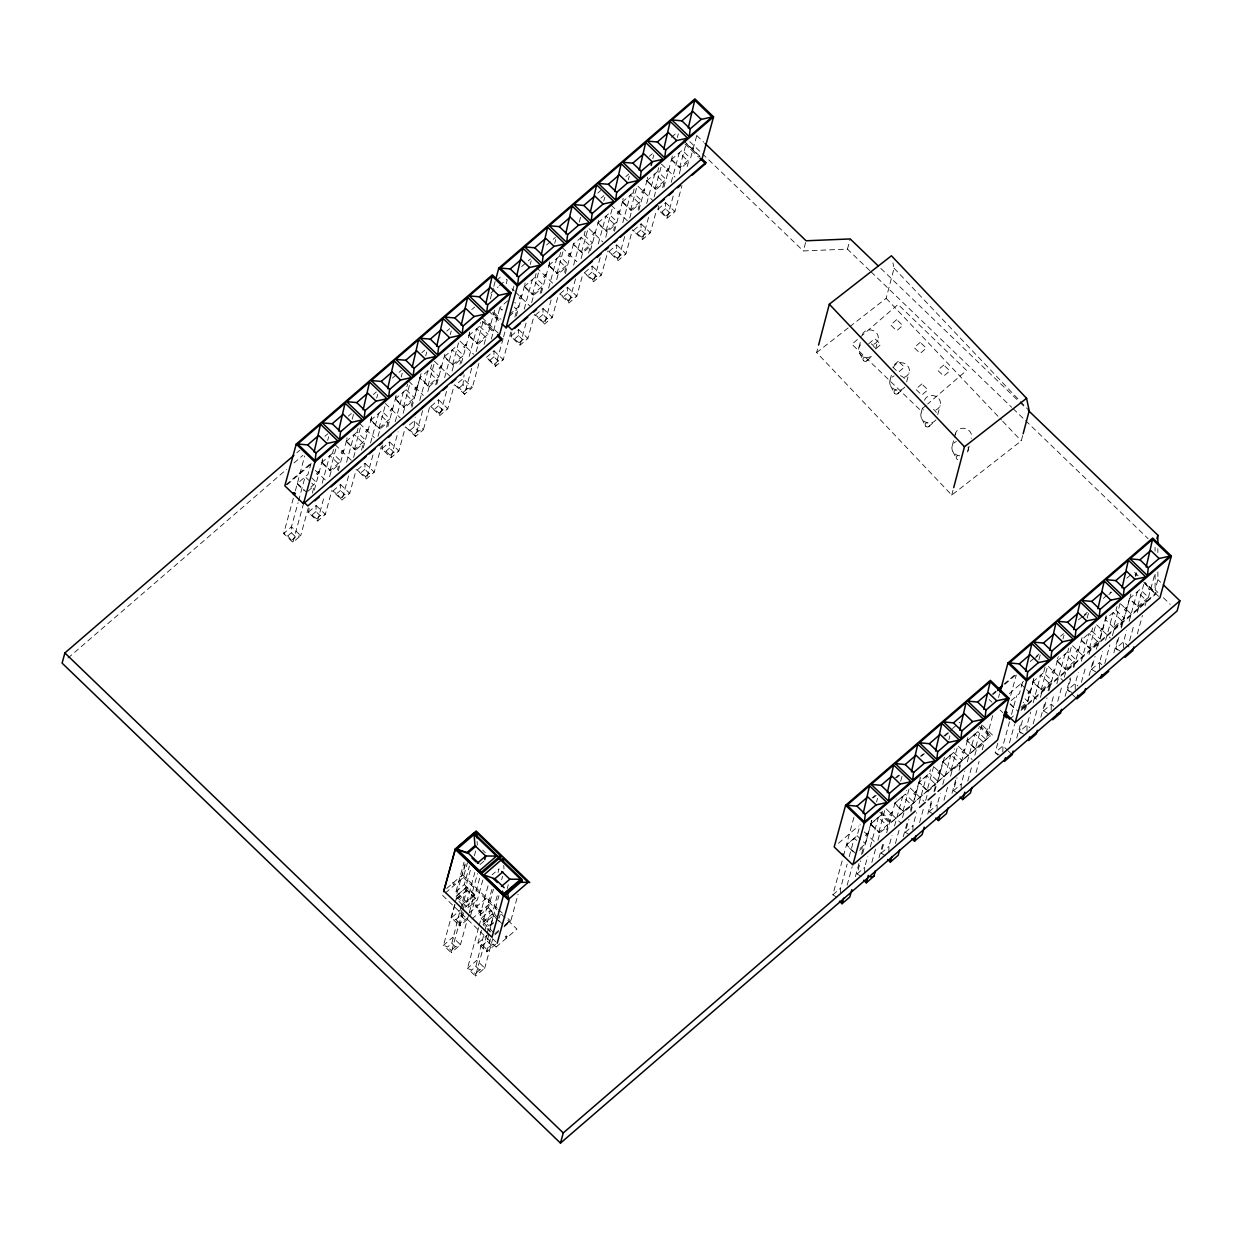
<?xml version="1.0" encoding="UTF-8"?>
<svg xmlns="http://www.w3.org/2000/svg" width="1242" height="1242" viewBox="0 0 1242 1242"><rect width="100%" height="100%" fill="white"/><g stroke="black" fill="none" stroke-linecap="round" stroke-linejoin="round"><path stroke-width="0.75" stroke-dasharray="5 3.75" d="M864.634 873.343L864.711 867.335L867.754 856.219M912.917 830.184L912.963 825.682L916.518 812.718M1026.979 731.057L1027.056 725.049L1030.596 712.085M1075.23 689.403L1075.308 683.395L1078.351 672.279M308.295 507.869L300.688 535.659L295.612 536.901L291.358 532.802L291.466 526.763L298.049 502.684M340.494 484.442L349.716 493.338L344.639 494.58L340.386 490.481L340.494 484.442L332.732 491.149L341.954 500.029L349.716 493.338L356.314 469.259M478.9 363.456L472.317 387.535L467.225 388.793L462.971 384.694L464.089 374.944M494.021 350.803L503.243 359.683L498.166 360.925L493.912 356.842L494.021 350.803L486.259 357.494L495.48 366.39L503.243 359.683L510.85 331.909M543.049 308.482L552.286 317.362L547.194 318.62L542.94 314.521L543.049 308.482L535.286 315.189L544.508 324.069L552.286 317.362L558.357 295.146M665.634 202.694L674.872 211.575L669.78 212.817L665.526 208.718L665.634 202.694L657.872 209.386L667.094 218.281L674.872 211.575L681.967 185.648M840.508 892.672L840.586 888.154L847.168 864.075M961.153 788.561L961.23 784.044L964.77 771.08M1002.822 751.891L1002.931 745.868L1009.513 721.788M1123.467 647.781L1123.56 641.757L1126.603 630.641M888.837 852.462L888.962 846.407L892.004 835.292M1051.167 710.176L1051.306 704.121L1053.837 694.852M316.105 505.51L325.326 514.39L320.219 515.663L315.965 511.564L316.105 505.51L308.233 512.294L317.471 521.174L325.326 514.39L331.909 490.311M365.008 463.297L374.246 472.177L369.122 473.45L364.884 469.352L365.008 463.297L357.153 470.081L366.374 478.962L374.246 472.177L381.341 446.251M389.646 442.028L398.884 450.908L393.761 452.181L389.522 448.083L389.646 442.028L381.791 448.812L391.013 457.693L398.884 450.908L405.466 426.829M429.484 407.531L423.398 429.748L418.29 431.021L414.036 426.922L415.185 417.157M438.566 399.815L447.788 408.696L442.68 409.969L438.426 405.87L438.566 399.815L430.71 406.6L439.932 415.48L447.788 408.696L454.386 384.616M518.659 329.534L527.881 338.429L522.773 339.687L518.519 335.588L518.659 329.534L510.788 336.318L520.025 345.214L527.881 338.429L534.464 314.35M567.563 287.321L576.8 296.217L571.677 297.475L567.439 293.376L567.563 287.321L559.707 294.106L568.929 303.001L576.8 296.217L582.871 273.985M592.201 266.052L601.438 274.948L596.331 276.205L592.077 272.122L592.201 266.052L584.345 272.852L593.567 281.732L601.438 274.948L608.021 250.868M616.731 244.907L625.952 253.787L620.845 255.06L616.591 250.962L616.731 244.907L608.859 251.691L618.097 260.572L625.952 253.787L632.535 229.708M641.12 223.839L650.342 232.735L645.235 233.993L640.981 229.91L641.12 223.839L633.265 230.624L642.487 239.52L650.342 232.735L656.428 210.503M937.042 810.855L937.213 804.754L940.256 793.638M1099.372 668.569L1099.558 662.467L1102.601 651.351M478.62 927.603L467.473 968.356L471.618 970.111L475.872 966.447L484.318 932.587M481.477 930.227L477.891 943.252L482.501 945.224L487.221 941.141L493.291 915.789L483.029 924.653L490.668 932.012M454.65 904.518L443.503 945.271L447.57 946.963L451.824 943.283L459.835 911.364M454.991 904.719L451.405 917.745L455.892 919.592L460.627 915.525L461.403 910.541M1022.678 435.554L1021.281 440.863L951.745 495.092L816.615 352.557L818.09 346.968M858.983 347.263L860.396 341.892M849.87 326.615L886.151 298.328L894.069 268.21L892.936 262.885M875.579 349.002L877.939 340.029M890.079 380.068L891.492 374.68M906.676 381.806L909.02 372.833M921.176 412.856L922.589 407.485M937.757 414.595L940.116 405.622M952.272 445.661L955.564 433.101M951.745 495.092L953.219 489.503M967.906 450.986L969.334 445.599M504.345 925.802L511.036 920.074L518.069 894.256M293.329 498.275L283.688 533.47L292.926 542.35L300.688 535.659L291.466 526.763L283.688 533.47L287.771 535.892L292.926 542.35L303.064 505.308M295.348 490.869L304.663 456.016M298.561 500.837L305.144 476.757L310.422 481.834M311.059 463.235L308.032 474.335L297.055 483.806L304.011 490.497M317.735 472.721L318.045 471.587L318.977 472.488M312.347 493.043L314.366 485.638L311.726 483.107M333.555 449.48L332.546 453.19L340.882 461.217L329.922 470.671L321.585 462.645L322.594 458.935M327.655 440.413L328.68 436.718M309.258 508.583L308.233 512.294L316.601 518.783L317.471 521.174L324.053 497.095M314.319 490.062L322.439 460.145M322.175 483.278L329.782 455.488L339.004 464.384L337.482 469.942M329.922 470.671L336.504 446.592M329.627 476.726L331.148 471.168L339.004 464.384M342.249 451.56L342.559 450.427L343.491 451.327M358.069 428.319L357.059 432.03L365.396 440.056L354.436 449.526L346.099 441.484L347.108 437.789M352.169 419.253L353.691 413.71M338.305 470.78L347.465 437.137M346.58 462.226L354.172 434.436L363.409 443.316L360.879 452.585M354.436 449.526L360.522 427.295M348.552 475.95L341.954 500.029L336.815 493.571L332.732 491.149M353.613 457.429L355.647 450.023L363.409 443.316M366.763 430.4L367.089 429.266L367.71 431.3M370.613 420.324L381.573 410.869L389.91 418.896L378.95 428.366L370.613 420.324L371.622 416.629M376.699 398.108L377.708 394.397M363.238 447.85L371.995 415.977M370.582 442.913L378.701 413.275L387.923 422.171L386.402 427.729M378.95 428.366L385.532 404.287M372.973 454.882L366.374 478.962L365.505 476.571L357.153 470.081M378.034 436.361L380.068 428.956L387.923 422.171M391.292 409.255L391.603 408.106L392.224 410.139M421.022 373.656L414.44 397.735L403.464 407.205L395.127 399.163L396.136 395.468M401.213 376.947L402.222 373.237M382.8 445.102L381.791 448.812L385.905 451.219L390.143 455.302L391.013 457.693L398.108 431.766M387.877 426.58L395.996 396.664M395.22 421.643L403.34 392.006L412.561 400.902L411.04 406.46M395.127 399.163L406.087 389.709L407.609 384.151M403.464 407.205L410.062 383.126M403.184 413.244L404.706 407.687L412.561 400.902M415.806 388.094L416.117 386.945L417.048 387.846M425.727 355.786L426.736 352.076M411.878 407.283L419.982 377.646L429.22 386.526L427.698 392.084M419.749 400.498L427.853 370.861L437.075 379.741L435.057 387.147M430.617 368.548L438.954 376.574L427.993 386.045L419.641 378.018L430.617 368.548L431.626 364.837M427.993 386.045L434.063 363.813M422.622 410.605L415.542 436.532L406.305 427.652L414.176 420.867L423.398 429.748L415.542 436.532L414.657 434.141L406.305 427.652M440.32 366.933L440.631 365.785L441.562 366.685M436.78 384.368L445.179 353.147M450.241 334.626L451.265 330.915M444.652 377.584L452.243 349.794L461.481 358.69L459.959 364.248M452.507 364.884L463.468 355.429L455.131 347.387L444.17 356.858L452.507 364.884L459.09 340.805M446.515 391.401L439.932 415.48L439.063 413.089L430.71 406.6M452.088 371.032L453.609 365.474L461.481 358.69M464.834 345.773L465.145 344.624L466.076 345.524M494.58 310.19L487.982 334.269L477.021 343.724L468.684 335.697L469.693 331.987M461.403 363.13L470.05 331.335M469.165 356.423L476.757 328.649L485.995 337.529L483.961 344.934M468.684 335.697L479.645 326.227L480.654 322.532M477.021 343.724L483.107 321.492M490.357 298.965L493.322 288.082M493.819 286.281L495.31 280.847M471.634 368.315L464.539 394.242L455.317 385.362L463.08 378.655L472.317 387.535L464.539 394.242L459.4 387.783L455.317 385.362M476.198 351.641L478.232 344.236L485.995 337.529M506.208 283.766L507.217 280.055M491.32 338.973L499.936 307.488L502.575 310.034M512.604 290.97L514.126 285.412M503.088 338.6L495.48 366.39L494.58 364.015L486.259 357.494M503.584 336.753L505.618 329.347M520.289 296.76L520.6 295.612L521.221 297.661M514.902 317.083L516.92 309.677L514.297 307.131M536.109 273.519L535.1 277.214L543.437 285.256L532.476 294.711L524.14 286.685L525.149 282.974M530.21 264.453L531.234 260.742M511.813 332.623L510.788 336.318L519.156 342.808L520.025 345.214L526.608 321.135M516.361 315.949L525.506 282.322M524.233 309.165L532.337 279.528L541.559 288.408L539.54 295.813M532.476 294.711L539.059 270.632M531.669 302.598L533.703 295.192L541.559 288.408M544.803 275.6L545.114 274.451L545.735 276.5M560.623 252.359L559.614 256.054L567.951 264.096L556.99 273.55L548.654 265.524L549.663 261.814M554.724 243.292L555.748 239.582M541.372 292.957L549.523 263.025M548.622 288.113L556.726 258.476L565.964 267.356L564.442 272.914M556.99 273.55L563.573 249.471M551.106 299.99L544.508 324.069L539.37 317.61L535.286 315.189M556.68 279.621L558.201 274.063L565.964 267.356M569.317 254.439L569.643 253.306L570.575 254.191M565.281 273.737L574.037 241.864M579.253 222.132L580.775 216.574M573.649 265.089L581.256 237.315L590.478 246.195L587.947 255.464M584.128 234.893L592.465 242.935L581.504 252.39L573.167 244.364L584.128 234.893L585.153 231.198M581.504 252.39L587.59 230.174M575.527 278.922L568.929 303.001L568.06 300.595L563.821 296.512L559.707 294.106M581.101 258.538L582.622 252.98L590.478 246.195M593.847 233.279L594.157 232.145L595.089 233.046M590.431 250.62L599.56 216.993M603.767 200.971L604.776 197.276M598.287 243.836L605.894 216.046L615.116 224.942L613.595 230.484M606.018 231.229L616.995 221.775L608.642 213.748L597.681 223.203L606.018 231.229L612.617 207.15M600.165 257.653L593.567 281.732L592.698 279.341L584.345 272.852M605.739 237.269L607.26 231.726L615.116 224.942M618.361 212.118L618.671 210.985L619.603 211.885M634.181 188.877L633.172 192.588L641.509 200.614L630.548 210.069L622.195 202.042L623.22 198.347M628.281 179.811L629.29 176.116M614.433 231.307L623.065 199.543M622.801 222.675L630.408 194.885L639.63 203.781L638.109 209.339M630.548 210.069L637.13 185.989M624.679 236.492L618.097 260.572L617.227 258.181L608.859 251.691M629.741 217.971L631.774 210.566L639.63 203.781M642.875 190.958L643.185 189.824L644.117 190.725M658.695 167.717L657.686 171.427L666.023 179.453L655.062 188.924L646.725 180.882L647.734 177.187M652.795 158.666L653.82 154.955M638.838 210.255L648.091 176.535M479.645 878.249L475.081 894.908L466.728 902.127L455.954 891.756L464.058 862.119M446.639 888.48L462.505 874.787L465.486 863.904M455.146 902.67L457.18 895.265L466.418 887.285L474.149 894.721L469.088 913.243M646.694 203.471L654.798 173.833L664.035 182.729L662.002 190.135M455.954 891.756L464.306 884.537L469.383 866.016M655.062 188.924L661.644 164.844M648.572 217.288L642.487 239.52L641.617 237.129L633.265 230.624M654.146 196.919L656.164 189.514L664.035 182.729M460.347 909.501L466.418 887.285M462.366 911.954L451.219 952.707L443.503 945.271L452.74 937.291L460.472 944.727L451.219 952.707L451.125 950.378L447.57 946.963M462.878 910.107L464.896 902.701L474.149 894.721M466.728 902.127L474.832 872.489M667.389 169.797L667.699 168.664L668.32 170.697M696.622 136.077L690.536 158.293L679.576 167.763L671.239 159.721L672.248 156.026M677.325 137.505L678.334 133.794M658.881 205.691L657.872 209.386L661.955 211.808L667.094 218.281L673.18 196.05M663.958 187.154L672.605 155.374M468.576 915.09L460.472 944.727L455.395 946.714L451.125 950.378M671.208 182.31L679.312 152.673L688.549 161.569L687.028 167.127M476.323 906.846L477.565 904.906L477.254 906.039M679.576 167.763L686.158 143.684M679.265 173.818L680.787 168.26L688.549 161.569M493.602 922.915L490.823 925.321L480.049 914.95L488.153 885.313M479.117 925.756L481.151 918.335L490.388 910.37L498.399 918.086M480.049 914.95L488.401 907.731L493.462 889.21M498.026 872.536L499.036 868.841L492.08 874.849M484.815 930.739L490.388 910.37M486.631 935.319L475.484 976.072L467.473 968.356L476.711 960.377L484.722 968.092L475.484 976.072L475.313 973.666L471.618 970.111M487.128 933.472L489.162 926.066L493.121 922.635M490.823 925.321L498.927 895.684M492.826 938.455L484.722 968.092L479.567 970.002L475.313 973.666M499.175 918.117L500.184 914.407M507.279 888.48L508.288 884.77M869.726 270.57L847.448 249.114L803.31 250.946L806.089 240.777M847.448 249.114L850.227 238.945M836.922 897.267L832.839 894.83L842.976 857.787M843.489 855.924L853.922 817.283M849.202 856.669L854.263 838.148L856.902 840.679M853.27 851.764L846.33 845.072L857.12 835.757L860.163 824.641M847.137 885.189L852.214 866.668M866.714 834.236L867.025 833.087L867.956 833.987M855.381 876.666L858.936 863.702M861.467 854.434L863.501 847.028L859.619 850.366M882.255 811.228L881.246 814.938L889.582 822.965L878.793 832.28L870.456 824.253L871.465 820.543M876.526 802.022L877.551 798.311M861.125 876.371L857.073 873.918L860.613 860.954M862.647 853.549L870.751 823.912L878.389 817.314L887.626 826.209L886.105 831.767M860.054 848.441L865.457 843.784L872.039 819.704M870.285 846.951L878.389 817.314M878.793 832.28L885.375 808.2M871.868 862.429L875.921 847.618M877.954 840.213L879.973 832.808L887.626 826.209M890.84 813.417L891.151 812.268L892.082 813.168M879.01 857.694L883.062 842.883M900.667 781.202L902.189 775.645M885.22 855.567L881.121 853.161L884.164 842.045M886.695 832.792L896.165 798.885M879.848 812.221L890.809 822.778L990.511 735.792L980.932 726.554M894.535 826.023L902.639 796.386L911.876 805.282L909.843 812.687M909.004 789.229L902.918 811.461L894.582 803.419L905.371 794.119L906.381 790.409M895.42 843.535L899.472 828.709M902.515 817.593L904.036 812.035L911.876 805.282M914.966 792.582L915.292 791.449L916.223 792.349M903.26 836.766L907.312 821.956M909.377 834.733L905.325 832.28L908.88 819.316M910.898 811.911L920.229 777.042M920.291 778.066L913.708 802.146L905.371 794.119M919.049 803.45L926.656 775.676L935.878 784.556L933.844 791.961M933.642 766.547L927.044 790.642L918.707 782.6L929.497 773.285L930.506 769.59M919.623 822.639L923.675 807.828M925.709 800.422L928.24 791.154L935.878 784.556M939.107 771.763L939.418 770.63L940.039 772.664M927.774 814.193L931.314 801.23M933.347 814.053L929.187 811.694L932.23 800.578M934.76 791.309L942.864 761.672L950.891 754.748L960.128 763.628L958.607 769.186M948.919 739.549L949.928 735.854M944.432 757.247L937.834 781.327L929.497 773.285M942.787 784.385L950.891 754.748M942.833 761.781L953.623 752.466L954.648 748.755M951.17 769.807L957.256 747.591M943.998 800.205L947.537 787.226M950.58 776.126L952.102 770.568L960.128 763.628M963.233 750.944L963.544 749.795L964.475 750.696M952.024 793.265L956.076 778.455M981.894 724.909L975.312 748.988L966.959 740.962L967.984 737.251M957.566 793.141L953.483 790.719L957.039 777.756M959.057 770.335L968.046 738.276M967.301 761.812L974.908 734.022L984.13 742.918L982.111 750.323M966.959 740.962L977.749 731.647L978.774 727.936M967.782 781.078L971.834 766.267M974.877 755.152L976.398 749.594L984.13 742.918M976.026 772.555L979.069 761.439M992.684 715.594L986.101 739.673L977.749 731.647M998.521 697.445L999.515 693.812M890.809 822.778L990.511 735.792M997.714 743.275L995.184 752.543L997.823 755.089M1010.693 695.38L1016.267 674.996M1011.531 714.383L1016.608 695.862M1022.492 682.355L1019.449 693.471L1010.01 701.621M1009.482 742.902L1014.543 724.381M1029.059 691.949L1029.37 690.8L1030.301 691.701M1016.717 738.09L1021.266 721.416M1024.308 710.3L1025.83 704.742L1023.191 702.196M1045.096 667.094L1043.591 672.652L1051.927 680.678L1041.138 689.993L1032.785 681.967L1033.81 678.256M1038.871 659.735L1040.392 654.177M1022.445 720.531L1019.403 731.631L1022.042 734.177M1025.488 709.415L1033.096 681.625L1042.317 690.521L1040.299 697.926M1021.048 707.319L1027.802 701.497L1033.872 679.281M1033.127 702.817L1040.734 675.027L1049.956 683.923L1047.938 691.328M1041.138 689.993L1047.72 665.914M1033.204 723.853L1037.753 707.179M1053.185 671.13L1053.495 669.981L1054.427 670.882M1040.843 717.255L1045.407 700.597M1068.725 648.122L1067.716 651.833L1076.053 659.859L1065.263 669.174L1056.926 661.132L1057.936 657.437M1062.997 638.916L1064.021 635.205M1047.565 713.281L1043.466 710.874L1047.006 697.911M1049.04 690.505L1058.51 656.599M1056.88 683.737L1064.984 654.099L1074.206 662.995L1073.197 666.69M1065.263 669.174L1071.846 645.095M1057.765 701.249L1062.329 684.575M1064.347 677.169L1066.381 669.748L1074.206 662.995M1077.311 650.296L1077.621 649.162L1078.242 651.196M1065.093 696.327L1070.154 677.806M1087.123 618.081L1088.644 612.539M1070.713 678.877L1067.67 689.993L1076.892 698.873M1073.74 667.761L1082.636 635.78M1081.394 661.163L1088.986 633.389L1098.223 642.269L1096.189 649.69M1106.265 616.808L1100.179 639.04L1089.389 648.355L1081.052 640.313L1091.842 630.998L1093.364 625.44M1089.389 648.355L1095.475 626.123M1081.456 682.215L1086.02 665.541M1089.063 654.425L1090.569 648.867L1098.223 642.269M1101.437 629.477L1101.747 628.343L1102.679 629.228M1089.094 675.617L1093.659 658.943M1106.187 615.784L1097.105 649.023M1095.677 671.767L1091.532 669.407L1095.071 656.428M1105.628 640.251L1113.236 612.461L1122.473 621.342L1120.952 626.899M1112.413 635.687L1114.431 628.281L1105.209 619.385L1115.968 610.179L1116.977 606.469M1120.098 603.441L1113.515 627.52L1124.305 618.206L1130.888 594.126M1104.806 663.476L1109.882 644.94M1125.562 608.658L1125.889 607.509L1126.82 608.409M1113.857 652.842L1117.909 638.015M1135.39 576.443L1136.399 572.733M1118.871 637.317L1115.828 648.433L1118.468 650.963M1121.402 628.048L1129.506 598.411L1138.743 607.307L1137.222 612.865M1129.133 621.373L1137.253 591.735L1146.475 600.631L1144.953 606.189M1137.641 606.701L1148.431 597.386L1140.094 589.36L1129.304 598.675L1137.641 606.701L1143.727 584.47M1129.615 640.639L1134.179 623.981M1137.346 633.963L1142.423 615.442M1148.431 597.386L1154.517 575.155M1157.87 592.403L1155.107 589.764L1157.901 579.595L1157.886 571.863M1021.033 710.393L1155.681 594.188L1156.023 592.962L1145.062 582.405M482.827 880.004L477.332 899.876L468.048 907.886L456.078 896.351L465.067 863.811M445.35 893.029L463.344 877.504L467.458 862.631M456.078 896.351L465.362 888.341L470.345 870.269M474.351 855.8L475.841 850.382M461.667 908.88L466.806 890.281L475.298 898.463L470.159 917.046M463.483 912.886L459.882 925.911L451.405 917.745L460.208 910.153M468.048 907.886L477.533 873.545M479.754 912.249L481.135 910.091L480.794 911.364M493.493 932.4L482.859 922.138L492.344 887.797M482.859 922.138L492.142 914.143L498.135 892.455M501.628 879.786L502.622 876.184M490.388 938.812L486.802 951.822L477.891 943.252L488.153 934.388M442.587 895.404L496.148 946.994L497.173 943.283M866.745 360.925L872.334 355.755A8.275 7.452 14.7 0 1 860.054 353.877A8.275 7.452 14.7 0 1 863.066 343.087M897.826 393.714L903.415 388.544M928.923 426.518L934.512 421.348M296.854 452.771L299.788 450.241M496.521 280.459L502.389 275.382M597.821 193.038L600.771 190.492M67.968 658.074L286.731 469.274M294.075 462.94L302.877 455.348M324.907 436.33L327.841 433.8M348.397 416.07L351.331 413.524M373.345 394.521L376.295 391.991M392.441 378.049L401.244 370.458M421.799 352.712L424.733 350.182M446.763 331.179L449.697 328.633M471.712 309.631L474.661 307.1M490.807 293.159L498.151 286.824M499.61 285.551L506.953 279.217M521.64 266.549L530.443 258.957M546.589 245.016L555.407 237.408M600.911 198.13L603.86 195.599M625.875 176.597L628.809 174.051M649.364 156.321L652.298 153.791M671.394 137.319L677.263 132.242M285.939 484.83L312.394 462.008M287.088 484.784L312.053 463.235M507.699 300.781L499.61 307.845L502.389 310.516M524.14 286.685L535.1 277.214M548.654 265.524L559.614 256.054M622.195 202.042L633.172 192.588M646.725 180.882L657.686 171.427M671.239 159.721L682.2 150.266L690.536 158.293M321.585 462.645L332.546 453.19M346.099 441.484L357.059 432.03M497.002 316.865L495.775 317.921L496.086 316.772L497.017 317.673M690.692 149.708L692.229 147.503L693.16 148.403L691.623 150.608M488.137 325.668L489.674 323.479L490.606 324.364M496.707 318.821L497.933 317.75M489.069 326.568L490.295 325.513M509.329 314.692L518.923 306.401L514.747 302.396M310.888 487.112L316.368 482.377L310.81 477.021M509.158 316.368L516.92 309.677M307.907 491.227L314.366 485.638M429.22 386.526L437.075 379.741M490.326 359.916L493.912 356.842M514.902 338.724L518.519 335.588M539.37 317.61L542.94 314.521M563.821 296.512L567.439 293.376M588.46 275.243L592.077 272.122M612.974 254.082L616.591 250.962M637.363 233.03L640.981 229.91M661.955 211.808L665.526 208.718M287.771 535.892L291.358 532.802M312.347 514.685L315.965 511.564M336.815 493.571L340.386 490.481M361.251 472.472L364.884 469.352M385.905 451.219L389.522 448.083M410.419 430.058L414.036 426.922M434.809 409.006L438.426 405.87M459.4 387.783L462.971 384.694M494.58 364.015L498.166 360.925M519.156 342.808L522.773 339.687M543.623 321.694L547.194 318.62M568.06 300.595L571.677 297.475M592.698 279.341L596.331 276.205M617.227 258.181L620.845 255.06M641.617 237.129L645.235 233.993M666.209 215.906L669.78 212.817M292.025 539.975L295.612 536.901M316.601 518.783L320.219 515.663M341.069 497.669L344.639 494.58M365.505 476.571L369.122 473.45M390.143 455.302L393.761 452.181M414.657 434.141L418.29 431.021M439.063 413.089L442.68 409.969M463.654 391.867L467.225 388.793M868.655 343.848L874.725 338.616L880.795 344.453L874.725 349.685M926.206 405.28L920.446 410.264L851.903 344.267L898.044 304.445L966.587 370.442L927.65 404.038M480.033 864.494L484.023 861.063M456.544 899.146L466.806 890.281M465.02 907.312L475.298 898.463M469.321 912.886L486.6 897.982M467.225 919.577L459.882 925.911L459.804 923.365L467.349 918.164M471.96 918.971L490.14 903.307M494.828 933.673L498.803 930.242M504.019 926.936L510.695 921.176L508.009 918.599M495.605 944.231L486.802 951.822L486.6 949.167L491.335 945.084L495.636 943.501M496.148 946.994L516.92 929.094L498.166 911.038M872.148 797.938L875.067 795.408M895.529 777.756L898.447 775.225M920.369 756.316L923.303 753.785M943.749 736.133L951.062 729.83M952.521 728.557L959.833 722.254M992.141 694.371L996.534 690.583M1003.846 684.264L1018.487 671.643M1030.192 661.536L1034.586 657.748M1036.045 656.49L1038.98 653.96M1078.491 619.851L1082.884 616.063M1084.344 614.806L1087.262 612.275M1103.362 598.38L1110.69 592.061M1126.789 578.167L1131.183 574.378M873.266 797.892L876.2 795.377M896.662 777.709L899.581 775.194M921.502 756.269L924.421 753.754M944.883 736.087L952.195 729.784M993.274 694.34L996.193 691.81M1004.98 684.233L1015.226 675.384M1034.244 658.974L1040.097 653.913M1060.59 636.23L1063.525 633.715M1082.543 617.29L1086.936 613.501M1108.889 594.561L1111.823 592.03M1009.311 693.657L1023.501 681.408M838.459 843.302L858.331 826.147M1032.785 681.967L1043.591 672.652M1056.926 661.132L1067.716 651.833M854.263 838.148L846.532 844.824L855.754 853.704M902.639 796.386L894.814 803.155L904.036 812.035M926.656 775.676L919.002 782.274L928.24 791.154M974.908 734.022L967.161 740.698L976.398 749.594M870.456 824.253L881.246 814.938M1150.635 588.724L1149.424 589.764L1148.493 588.879L1150.014 586.69L1150.946 587.59M1021.964 708.08L1025.83 704.742M1042.317 690.521L1049.956 683.923M1114.431 628.281L1122.473 621.342M1138.743 607.307L1146.475 600.631M1009.653 719.273L1015.521 714.212M1021.374 709.166L1156.023 592.962M1043.466 710.874L1051.306 704.121L1053.93 706.651M1091.532 669.407L1099.558 662.467L1102.197 665.013M832.839 894.83L840.586 888.154M857.073 873.918L864.711 867.335M881.121 853.161L888.962 846.407M905.325 832.28L912.963 825.682M929.187 811.694L937.213 804.754M953.483 790.719L961.23 784.044M494.828 934.9L499.036 931.283M505.215 924.607L511.036 920.074M816.615 352.557L848.364 327.795M1119.896 650.855L1115.828 648.433L1123.56 641.757L1132.797 650.637M999.267 754.981L995.184 752.543L1002.931 745.868L1006.874 749.671M1071.722 692.446L1067.67 689.993L1075.308 683.395L1077.947 685.941M1023.455 734.084L1019.403 731.631L1027.056 725.049L1029.696 727.579M880.857 268.443L1018.657 401.15M1020.039 402.486L1025.613 407.857M871.108 271.905L1011.687 407.298M1013.084 408.634L1024.215 419.361M1025.613 420.696L1148.105 538.671M696.731 135.471L703.655 142.131M1157.901 579.595L1160.649 582.234M689.807 141.65L803.31 250.946M1163.366 597.712L1170.243 604.326M1138.215 575.822L1134.101 571.863L1133.775 573.074L1136.508 575.714M1143.711 582.063L1158.615 596.424M1144.72 583.631L1155.681 594.188M683.519 140.563L702.165 158.526M686.655 144.01L700.348 157.206M684.963 143.917L698.656 157.113M671.549 159.38L680.787 168.26M1120.781 604.031L1133.17 615.97M661.396 164.037L674.98 177.109M1115.968 610.179L1124.305 618.206M646.942 180.618L656.164 189.514M1096.639 624.866L1110.364 638.077M638.077 186.347L653.137 200.847M1091.842 630.998L1100.179 639.04M1081.347 639.987L1090.569 648.867M622.537 201.67L631.774 210.566M1072.514 645.685L1084.903 657.608M611.173 205.194L627.288 220.719M1057.144 660.868L1066.381 669.748M598.023 222.83L607.26 231.726M1048.388 666.504L1063.447 681.004M589.05 228.668L602.774 241.88M573.385 244.1L582.622 252.98M1020.66 683.861L1025.457 688.487M1026.653 689.636L1036.651 699.262M562.129 247.515L576.925 261.751M1025.023 698.827L1027.802 701.497M1010.181 703.795L1018.098 711.418M1010.057 704.121L1015.614 709.477M548.964 265.167L558.201 274.063M989.113 699.479L991.861 702.118M1000.074 710.036L1002.806 712.675M536.42 267.511L555.065 285.474M982.562 725.499L994.951 737.438M1008.193 750.944L1012.152 754.748M524.481 286.312L533.703 295.192M979.224 726.461L990.184 737.018M511.906 288.672L514.297 290.985M515.492 292.134L530.551 306.634M958.436 746.318L972.16 759.53M953.623 752.466L961.96 760.492M494.13 312.673L500.976 319.256M492.422 312.58L499.268 319.163M488.587 310.981L499.362 321.383M482.16 317.688L499.61 334.486M942.864 761.672L952.102 770.568M483.945 321.461L494.906 332.002M482.253 321.352L494.58 333.229M479.645 326.227L487.982 334.269M934.31 767.152L946.699 779.076M468.995 335.34L478.232 344.236M460.037 341.146L473.761 354.374M910.184 787.971L923.893 801.183M444.388 356.578L453.609 365.474M434.327 361.158L450.582 376.807M886.043 808.79L901.102 823.291M881.556 812.33L891.135 821.552M870.751 823.912L879.973 832.808M408.618 381.154L423.398 395.406M406.087 389.709L414.44 397.735M864.323 831.923L875.641 842.821M857.12 835.757L865.457 843.784M395.468 398.806L404.706 407.687M385.299 403.479L400.219 417.84M370.83 420.06L380.068 428.956M359.575 423.475L374.37 437.712M346.409 441.143L355.647 450.023M335.061 444.636L352.511 461.45M321.926 462.272L331.148 471.168M315.344 470.407L327.997 482.595M297.381 483.448L306.603 492.344M482.672 850.087L485.327 852.649M462.505 874.787L497.312 908.29M498.647 909.579L502.653 913.444M463.344 877.504L496.831 909.749M464.306 884.537L475.081 894.908M488.401 907.731L495.139 914.221M465.362 888.341L477.332 899.876M492.142 914.143L497.468 919.266M498.787 920.555L502.793 924.39M495.837 918.242L499.657 921.921M457.18 895.265L464.896 902.701M481.151 918.335L489.162 926.066M458.966 901.475L463.809 906.148M493.245 939.294L495.791 941.747M460.627 915.525L464.524 919.282M487.221 941.141L491.335 945.084M455.892 919.592L459.804 923.365M482.501 945.224L486.6 949.167M451.824 943.283L455.395 946.714M475.872 966.447L479.567 970.002M894.069 268.21L1029.199 410.745M886.151 298.328L1001.409 419.905M1002.729 421.302L1021.281 440.863M952.769 451.405L956.464 458.546M921.688 418.601L925.368 425.758M890.592 385.812L894.271 392.953M859.495 353.007L863.19 360.164M503.724 865.41L503.988 868.981M477.068 841.408L477.347 844.964M1157.854 548.716L1157.87 552.566M1155.06 547.303L1155.06 551.153M1155.091 574.316L1155.107 589.764M871.263 343.832A8.275 7.452 14.7 0 1 875.02 350.679M862.29 334.703A8.275 7.452 14.7 0 1 875.439 331.909A8.275 7.452 14.7 0 1 873.856 344.22M904.813 387.116A8.275 7.452 14.7 0 1 891.818 387.473A8.275 7.452 14.7 0 1 894.147 375.876M900.419 375.705A8.275 7.452 14.7 0 1 905.216 379.648M893.386 367.508A8.275 7.452 14.7 0 1 907.297 365.412A8.275 7.452 14.7 0 1 902.934 377.584M935.909 419.92A8.275 7.452 14.7 0 1 923.675 420.991A8.275 7.452 14.7 0 1 923.489 409.705M933.456 409.425A8.275 7.452 14.7 0 1 936.313 412.437M924.467 400.297A8.275 7.452 14.7 0 1 937.617 397.502A8.275 7.452 14.7 0 1 936.049 409.813M968.123 447.12A8.275 7.452 14.7 0 1 965.608 454.137M959.678 455.798A8.275 7.452 14.7 0 1 952.055 449.526A8.275 7.452 14.7 0 1 956.34 441.469M957.784 459.649A2.298 2.065 14.7 0 1 956.324 456.963A2.298 2.065 14.7 0 1 959.181 455.752M955.176 435.01A8.275 7.452 14.7 0 1 964.863 428.443A8.275 7.452 14.7 0 1 971.213 438.426M452.554 882.503L453.439 884.816L454.37 884.009L453.485 881.696L452.554 882.503M987.669 728.976L986.148 731.165L987.079 732.05L988.601 729.877L987.669 728.976M506.891 936.779L506.534 938.052L505.199 936.763L506.239 935.863L507.574 937.151L507.916 935.878L506.891 936.779M521.516 295.705L519.063 297.816L519.994 298.717L522.447 296.59L521.516 295.705M546.03 274.544L543.577 276.655L544.508 277.556L546.961 275.445L546.03 274.544M570.544 253.384L568.106 255.495L569.038 256.395L571.475 254.284L570.544 253.384M595.073 232.223L592.62 234.334L593.552 235.235L596.005 233.123L595.073 232.223M619.587 211.062L617.134 213.174L618.066 214.074L620.519 211.963L619.587 211.062M644.101 189.902L641.648 192.029L642.58 192.914L645.033 190.802L644.101 189.902M668.615 168.741L666.162 170.868L667.094 171.753L669.547 169.642L668.615 168.741M318.961 471.665L316.508 473.776L317.44 474.677L319.893 472.565L318.961 471.665M343.475 450.504L341.022 452.616L341.954 453.516L344.407 451.405L343.475 450.504M367.989 429.344L365.536 431.471L366.483 432.356L368.921 430.244L367.989 429.344M392.519 408.183L390.066 410.31L390.997 411.211L393.45 409.084L392.519 408.183M417.033 387.038L414.58 389.15L415.511 390.05L417.964 387.923L417.033 387.038M441.547 365.878L439.094 367.989L440.025 368.89L442.478 366.763L441.547 365.878M466.06 344.717L463.608 346.829L464.539 347.729L466.992 345.618L466.06 344.717M896.677 319.675L890.607 324.907L896.677 330.745L902.748 325.513L896.677 319.675M898.277 361.282L892.206 366.53L898.261 372.367L904.331 367.12L898.277 361.282M920.229 342.342L914.159 347.589L920.213 353.427L926.284 348.179L920.229 342.342M921.812 383.964L915.742 389.196L921.812 395.034L927.883 389.802L921.812 383.964M943.765 365.024L937.694 370.256L943.765 376.093L949.835 370.861L943.765 365.024M476.059 904.875L475.127 905.682L477.533 908.011L478.465 907.203L476.059 904.875M479.443 910.076L478.418 910.96L481.089 913.538L482.129 912.653L479.443 910.076M1030.27 690.909L1027.848 692.989L1028.78 693.89L1031.202 691.81L1030.27 690.909M1054.396 670.075L1051.974 672.17L1052.906 673.055L1055.327 670.975L1054.396 670.075M1078.522 649.255L1076.1 651.336L1077.047 652.236L1079.453 650.156L1078.522 649.255M1102.648 628.436L1100.241 630.517L1101.173 631.417L1103.579 629.337L1102.648 628.436M1126.773 607.617L1124.367 609.698L1125.299 610.598L1127.705 608.518L1126.773 607.617M867.925 833.196L865.503 835.276L866.45 836.177L868.857 834.096L867.925 833.196M892.051 812.361L889.645 814.457L890.576 815.342L892.982 813.262L892.051 812.361M916.177 791.542L913.77 793.622L914.702 794.523L917.108 792.443L916.177 791.542M940.303 770.723L937.896 772.803L938.828 773.704L941.234 771.624L940.303 770.723M964.429 749.904L962.022 751.984L962.954 752.885L965.376 750.805L964.429 749.904M863.516 360.63A2.298 2.065 14.7 0 0 867.382 360.04A2.298 2.065 14.7 0 0 864.727 357.261A2.298 2.065 14.7 0 0 863.516 360.63M894.613 393.419A2.298 2.065 14.7 0 0 898.478 392.845A2.298 2.065 14.7 0 0 895.824 390.05A2.298 2.065 14.7 0 0 894.613 393.419M925.709 426.223A2.298 2.065 14.7 0 0 929.559 425.633A2.298 2.065 14.7 0 0 926.92 422.854A2.298 2.065 14.7 0 0 925.709 426.223"/><path stroke-width="1.5" d="M864.432 821.94L865.301 814.209L876.091 804.894L886.928 802.534L869.54 785.782L847.044 805.204L864.432 821.94L886.928 802.534M888.558 801.121L889.427 793.374L900.217 784.075L911.054 781.715L893.666 764.963L871.17 784.37L888.558 801.121L911.054 781.715M912.684 780.302L913.569 772.555L924.358 763.24L935.179 760.88L917.791 744.144L895.311 763.551L912.684 780.302L935.179 760.88M936.81 759.467L937.694 751.736L948.484 742.421L959.305 740.061L941.933 723.325L919.437 742.732L936.81 759.467L959.305 740.061M960.951 738.648L961.82 730.917L972.61 721.602L983.431 719.242L966.059 702.491L943.563 721.913L960.951 738.648L983.431 719.242M985.077 717.829L985.946 710.082L996.736 700.783L1007.572 698.423L990.184 681.672L967.689 701.078L985.077 717.829L1007.572 698.423M1026.777 679.653L1027.646 671.922L1038.436 662.607L1049.273 660.247L1031.885 643.496L1009.389 662.918L1026.777 679.653L1049.273 660.247M1050.903 658.834L1051.772 651.087L1062.562 641.788L1073.399 639.428L1056.011 622.677L1033.515 642.083L1050.903 658.834L1073.399 639.428M1075.029 638.015L1075.898 630.268L1086.688 620.953L1097.524 618.594L1080.136 601.858L1057.641 621.264L1075.029 638.015L1097.524 618.594M1099.154 617.181L1100.024 609.449L1110.814 600.134L1121.65 597.775L1104.262 581.039L1081.766 600.445L1099.154 617.181L1121.65 597.775M1123.28 596.362L1124.165 588.63L1134.955 579.315L1145.776 576.956L1128.388 560.204L1105.908 579.626L1123.28 596.362L1145.776 576.956M1147.406 575.543L1148.291 567.796L1159.081 558.496L1169.902 556.137L1152.529 539.385L1130.034 558.791L1147.406 575.543L1169.902 556.137M315.08 460.751L316.042 452.942L327.003 443.472L337.933 441.034L320.545 424.283L297.692 444.015L315.08 460.751L337.933 441.034M339.594 439.606L340.556 431.781L351.517 422.311L362.447 419.874L345.059 403.138L322.206 422.854L339.594 439.606L362.447 419.874M364.108 418.445L365.07 410.621L376.047 401.166L386.961 398.713L369.573 381.977L346.72 401.694L364.108 418.445L386.961 398.713M388.622 397.285L389.6 389.46L400.561 380.005L411.49 377.552L394.102 360.817L371.249 380.533L388.622 397.285L411.49 377.552M413.151 376.124L414.114 368.3L425.075 358.845L436.004 356.392L418.616 339.656L395.763 359.373L413.151 376.124L436.004 356.392M437.665 354.964L438.628 347.139L449.588 337.684L460.518 335.247L443.13 318.495L420.277 338.228L437.665 354.964L460.518 335.247M462.179 333.803L463.142 325.978L474.102 316.524L485.032 314.086L467.644 297.335L444.791 317.067L462.179 333.803L485.032 314.086M486.693 312.642L487.656 304.833L498.632 295.363L509.546 292.926L492.174 276.174L469.305 295.906L486.693 312.642L509.546 292.926M517.635 284.791L518.597 276.966L529.558 267.511L540.487 265.074L523.099 248.322L500.247 268.055L517.635 284.791L540.487 265.074M542.149 263.63L543.111 255.805L554.072 246.351L565.001 243.913L547.613 227.162L524.761 246.894L542.149 263.63L565.001 243.913M566.663 242.469L567.625 234.66L578.601 225.19L589.515 222.753L572.143 206.001L549.274 225.734L566.663 242.469L589.515 222.753M591.176 221.309L592.155 213.5L603.115 204.03L614.045 201.592L596.657 184.841L573.804 204.573L591.176 221.309L614.045 201.592M615.706 200.164L616.669 192.339L627.629 182.869L638.559 180.432L621.171 163.696L598.318 183.412L615.706 200.164L638.559 180.432M640.22 179.003L641.183 171.179L652.143 161.708L663.073 159.271L645.685 142.535L622.832 162.252L640.22 179.003L663.073 159.271M664.734 157.843L665.696 150.018L676.673 140.563L687.587 138.11L670.199 121.374L647.346 141.091L664.734 157.843L687.587 138.11M689.248 136.682L690.21 128.857L701.187 119.403L712.101 116.95L694.728 100.214L671.86 119.931L689.248 136.682L712.101 116.95M869.54 785.782L863.19 813.526M893.666 764.963L887.316 792.707M917.791 744.144L911.457 771.887M941.933 723.325L935.583 751.068M966.059 702.491L959.709 730.234M990.184 681.672L983.835 709.415M1031.885 643.496L1025.535 671.239M1056.011 622.677L1049.661 650.42M1080.136 601.858L1073.787 629.601M1104.262 581.039L1097.912 608.782M1128.388 560.204L1122.054 587.947M1152.529 539.385L1146.18 567.128M320.545 424.283L314.102 452.119M345.059 403.138L338.616 430.958M369.573 381.977L363.145 409.798M394.102 360.817L387.659 388.637M418.616 339.656L412.173 367.477M443.13 318.495L436.687 346.316M467.644 297.335L461.217 325.156M492.174 276.174L485.731 304.011M523.099 248.322L516.656 276.143M547.613 227.162L541.186 254.983M572.143 206.001L565.7 233.838M596.657 184.841L590.214 212.677M621.171 163.696L614.728 191.516M645.685 142.535L639.242 170.356M670.199 121.374L663.771 149.195M694.728 100.214L688.285 128.035M818.571 345.121L829.314 304.228L891.446 255.774L1026.575 398.309L1029.199 410.745L1023.144 433.784M953.701 487.656L964.444 446.763L1026.575 398.309M293.919 455.317L64.879 652.966L62.1 663.135L560.484 1143.106L1177.121 610.955L1179.9 600.786L1163.397 584.889M296.233 444.124L284.822 485.808L303.467 503.755L499.61 334.486L511.021 292.817L492.36 274.855L296.233 444.124L314.878 462.086L303.467 503.755M495.806 279.031L498.787 268.163L694.915 98.894L713.576 116.841L702.165 158.526L506.037 327.795L502.032 323.945M470.578 366.452L501.426 339.827L501.752 338.6L497.654 334.641M506.037 327.795L517.433 286.11L713.576 116.841M455.24 849.233L443.829 890.902L492.003 937.306L503.414 895.622L522.09 879.507L473.916 833.103L455.24 849.233L503.414 895.622M651.134 165.419L652.143 161.708L643.806 153.682L632.846 163.152L622.832 162.252M484.706 859.712L485.731 856.017L474.956 845.647L474.102 834.438L496.552 856.064L479.133 871.092L456.683 849.466L476.4 832.513L501.364 856.545L482.005 873.235L457.04 849.186L468.063 852.959L478.713 863.221M692.275 175.106L705.503 163.696L705.829 162.485L701.73 158.526M560.484 1143.106L563.263 1132.937L1179.9 600.786M845.6 805.297L834.189 846.966L852.85 864.929L864.246 823.26L1009.016 698.315L990.371 680.352L845.6 805.297L864.246 823.26M842.588 855.055L842.899 853.922L843.52 855.955M843.597 898.168L842.076 903.71L839.437 901.18M851.841 889.629L849.807 897.034L842.076 903.71L841.176 901.35M863.656 880.268L866.295 882.814L868.329 875.408M866.295 882.814L873.933 876.215L875.455 870.658M891.88 856.499L890.359 862.057L887.719 859.511M899.705 849.73L898.183 855.288L890.359 862.057L889.474 859.666M916.068 835.602L914.547 841.16L911.923 838.629M924.219 827.156L922.201 834.577L914.547 841.16L913.631 838.831M935.785 818.028L938.409 820.574L939.93 815.016M947.957 808.092L946.451 813.65L938.409 820.574M960.082 797.069L962.721 799.6L964.739 792.194M971.974 787.366L970.452 792.924L962.721 799.6M1000.012 691.996L1007.945 663.011L1152.7 538.065L1171.361 556.028L1159.95 597.712L1015.18 722.642L1004.933 712.768L1006.129 711.728L1007.076 712.629L1005.865 713.669L1005.244 711.635M1009.016 698.315L997.621 739.999L938.005 791.433M1005.43 757.729L1004.421 761.439L1012.152 754.748L1013.162 751.053M1015.18 722.642L1026.591 680.973L1171.361 556.028M1029.649 736.817L1028.64 740.527L1036.278 733.929L1037.287 730.234M1052.688 719.77L1060.528 713.001L1061.537 709.306M1077.901 695.178L1076.892 698.873L1084.53 692.291L1085.555 688.58M1101.763 674.577L1100.754 678.287L1108.78 671.363M1156.907 538.593L1157.839 535.193L1028.392 410.528M1133.806 646.942L1132.797 650.637L1125.05 657.313M443.611 891.694L455.426 848.923L476.198 831.022L529.76 882.612M497.173 943.283L509.003 900.512L455.426 848.923M500.247 268.055L510.26 268.94L521.221 259.485L529.558 267.511M524.761 246.894L534.774 247.779L545.735 238.324L554.072 246.351M549.274 225.734L559.288 226.618L570.249 217.164L578.601 225.19M573.804 204.573L583.802 205.458L594.778 196.003L603.115 204.03M598.318 183.412L608.332 184.297L619.292 174.843L627.629 182.869M647.346 141.091L657.36 141.992L668.32 132.521L676.673 140.563M671.86 119.931L681.874 120.831L692.85 111.361L701.187 119.403M297.692 444.015L307.705 444.9L318.666 435.445L327.003 443.472M322.206 422.854L332.219 423.755L343.18 414.285L351.517 422.311M346.72 401.694L356.733 402.594L367.694 393.124L376.047 401.166M371.249 380.533L381.247 381.434L392.224 371.963L400.561 380.005M395.763 359.373L405.777 360.273L416.738 350.803L425.075 358.845M420.277 338.228L430.291 339.113L441.252 329.658L449.588 337.684M444.791 317.067L454.805 317.952L465.766 308.497L474.102 316.524M469.305 295.906L479.319 296.791L490.295 287.337L498.632 295.363M314.878 462.086L511.021 292.817M501.752 338.6L307.861 505.929L303.747 501.985M705.829 162.485L511.937 329.813L507.823 325.854M314.863 500.821L319.272 497.017M331.024 486.88L366.281 456.451M369.216 453.92L375.1 448.843M379.509 445.04L382.443 442.509M388.311 437.432L391.246 434.902M402.998 424.764L439.73 393.062M442.664 390.531L447.073 386.728M451.483 382.924L455.892 379.12M460.285 375.317L463.235 372.786M514.545 328.509L520.414 323.432M523.348 320.902L527.757 317.098M533.641 312.021L536.575 309.491M549.787 298.08L592.387 261.317M596.797 257.513L601.206 253.71M605.615 249.906L608.549 247.375M614.433 242.299L617.367 239.768M620.301 237.222L657.018 205.535M659.968 203.005L664.361 199.201M668.77 195.398L673.18 191.594M677.589 187.79L680.523 185.26M474.956 845.647L466.604 852.85L456.683 849.466M468.063 852.959L476.012 846.097M477.363 863.221L485.731 856.017L496.552 856.064M483.821 874.989L503.181 858.3L528.145 882.348L508.801 899.037L483.821 874.989L494.844 878.762L504.159 887.735M494.844 878.762L502.808 871.9M501.457 886.415L509.81 879.212L520.646 879.258L498.182 857.632L480.763 872.66L503.227 894.287L521.485 880.081L522.277 880.842L504.857 895.87L504.081 895.109M520.646 879.258L503.227 894.287L502.513 891.151M1009.389 662.918L1019.309 663.88L1030.099 654.581L1038.436 662.607M1033.515 642.083L1043.435 643.061L1054.225 633.746L1062.562 641.788M1057.641 621.264L1067.561 622.242L1078.351 612.927L1086.688 620.953M1081.766 600.445L1091.687 601.423L1102.477 592.108L1110.814 600.134M1105.908 579.626L1115.813 580.588L1126.603 571.289L1134.955 579.315M1130.034 558.791L1139.954 559.769L1150.744 550.454L1159.081 558.496M847.044 805.204L856.964 806.167L867.754 796.867L876.091 804.894M871.17 784.37L881.09 785.348L891.88 776.033L900.217 784.075M895.311 763.551L905.216 764.529L916.006 755.214L924.358 763.24M919.437 742.732L929.358 743.71L940.147 734.395L948.484 742.421M943.563 721.913L953.483 722.875L964.273 713.576L972.61 721.602M967.689 701.078L977.609 702.056L988.399 692.741L996.736 700.783M997.994 689.326L1002.387 685.537M997.652 690.552L1002.046 686.764M854.263 863.702L915.292 811.042M919.546 807.362L925.228 802.472M928.069 800.019L935.164 793.886M1057.128 713.84L1060.528 713.001M870.564 877.023L873.933 876.215M497.918 856.53L501.364 856.545M519.544 882.301L528.145 882.348M878.063 265.757L850.227 238.945L806.089 240.777L705.037 143.467M1139.954 559.769L1148.291 567.796M681.874 120.831L690.21 128.857M700.022 158.433L705.503 163.696M1115.813 580.588L1124.165 588.63M657.36 141.992L665.696 150.018M1091.687 601.423L1100.024 609.449M632.846 163.152L641.183 171.179M1067.561 622.242L1075.898 630.268M608.332 184.297L616.669 192.339M1043.435 643.061L1051.772 651.087M583.802 205.458L592.155 213.5M1019.309 663.88L1027.646 671.922M559.288 226.618L567.625 234.66M1007.945 663.011L1026.591 680.973M534.774 247.779L543.111 255.805M1004.188 713.995L1009.653 719.273M1003.846 715.221L1006.579 717.86M977.609 702.056L985.946 710.082M510.26 268.94L518.597 276.966M498.787 268.163L517.433 286.11M953.483 722.875L961.82 730.917M479.319 296.791L487.656 304.833M929.358 743.71L937.694 751.736M497.312 335.868L501.426 339.827M454.805 317.952L463.142 325.978M905.216 764.529L913.569 772.555M430.291 339.113L438.628 347.139M881.09 785.348L889.427 793.374M405.777 360.273L414.114 368.3M856.964 806.167L865.301 814.209M381.247 381.434L389.6 389.46M356.733 402.594L365.07 410.621M332.219 423.755L340.556 431.781M307.705 444.9L316.042 452.942M501.737 871.434L509.81 879.212M471.991 858.036L476.028 861.932M493.385 878.637L497.421 882.534M64.879 652.966L563.263 1132.937M829.314 304.228L964.444 446.763M507.217 892.035L508.801 899.037M503.181 858.3L503.445 861.855M476.4 832.513L476.804 837.838M1157.839 535.193L1157.854 542.925M293.531 492.748L293.221 493.881L294.447 492.826L295.379 493.726L294.152 494.782L293.531 492.748"/></g></svg>
